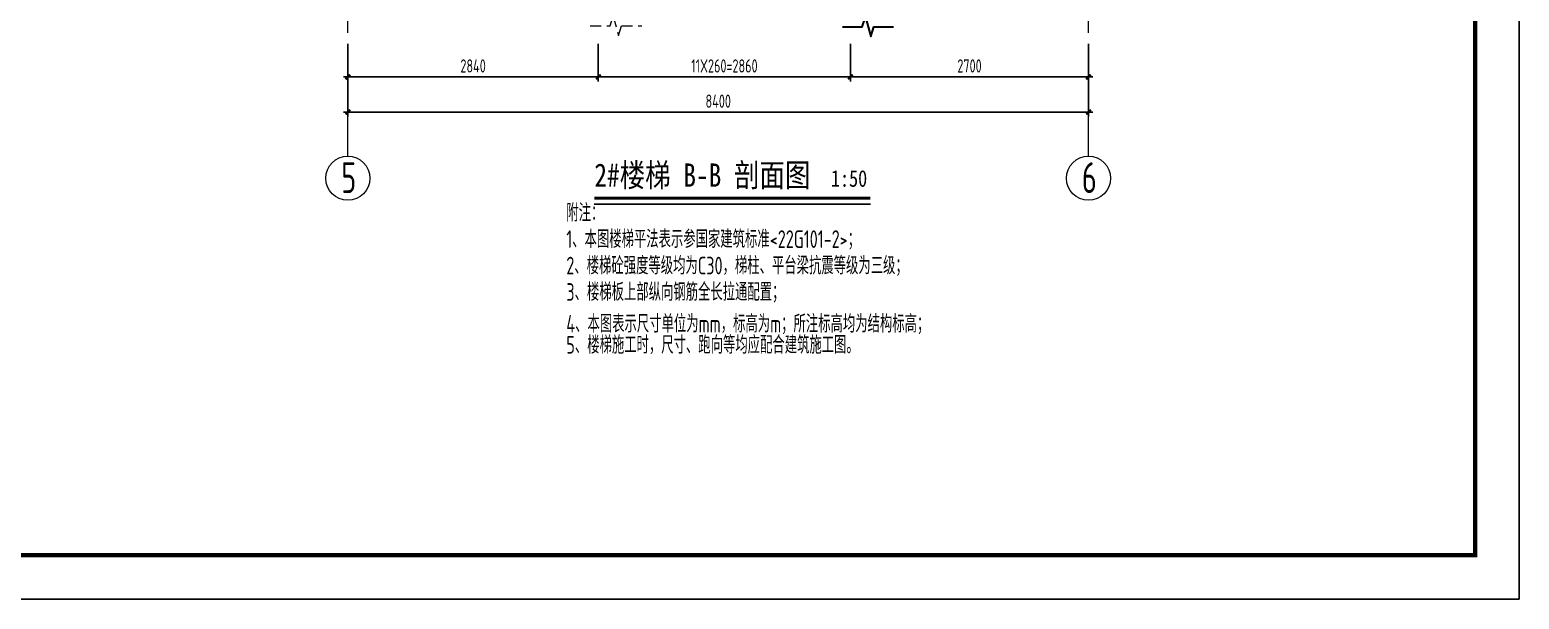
# Model space of a CAD drawing. Extents: x 56246 to 893198, y -950445 to -423535.
# Drawn here: x 291971 to 308863, y -502205 to -495743 of the extents above; entities that cross this region are included whole.
import ezdxf
from ezdxf.enums import TextEntityAlignment as Align

# ---------------------------------------------------------------- set-up
doc = ezdxf.new("R2010")
doc.units = 0
doc.header["$LTSCALE"] = 500
doc.linetypes.add('DOTE', pattern=[2.42, 2, -0.2, 0.02, -0.2])
doc.linetypes.add('HIDDEN', pattern=[0.375, 0.25, -0.125])
for name, color, linetype, lineweight in [('0S-楼梯-不可见', 2, 'HIDDEN', 18), ('0S-楼梯-尺寸', 21, 'Continuous', 13), ('0S-楼梯-线', 2, 'Continuous', 30), ('0S-详图-轴线', 1, 'DOTE', 13)]:
    doc.layers.add(name, color=color, linetype=linetype, lineweight=lineweight)
for name, color, linetype in [('DIM_SYMB', 3, 'Continuous'), ('PUB_TEXT', 7, 'Continuous'), ('T-TK', 157, 'Continuous'), ('TEXT_FL', 212, 'Continuous'), ('照明平面标注层', 111, 'Continuous')]:
    doc.layers.add(name, color=color, linetype=linetype)
doc.styles.add('-宋体', font='', dxfattribs={"width": 0.8})
doc.styles.add('TSSD_DIMENSION', font='tssdeng.shx', dxfattribs={"width": 0.7, "bigfont": 'Hztxt.shx'})
doc.styles.get('-宋体').set_extended_font_data('NSimSun')
doc.dimstyles.new('TSSD_50_50', dxfattribs={"dimtxt": 150, "dimasz": 50, "dimexe": 50, "dimexo": 125, "dimgap": 50, "dimtad": 1, "dimdec": 0, "dimzin": 0, "dimdsep": 46, "dimtxsty": 'TSSD_DIMENSION', "dimblk": 'ARCHTICK', "dimblk1": 'ARCHTICK', "dimblk2": 'ARCHTICK', "dimcen": 0, "dimdle": 50, "dimclrt": 7, "dimadec": 0, "dimazin": 0, "dimtfac": 1, "dimtdec": 0, "dimtix": 1, "dimtmove": 2, "dimatfit": 3, "dimfxl": 1, "dimtolj": 1, "dimtzin": 0, "dimarcsym": 0})

# ---------------------------------------------------------------- blocks, each defined once
blk = doc.blocks.new('A0-DWF')
at = {"layer": 'T-TK'}
for p, q in [((118900, -84100), (118900, 0)), ((0, -84100), (118900, -84100))]:
    blk.add_line(p, q, dxfattribs=at)
at = {"layer": 'T-TK', "const_width": 100}
blk.add_lwpolyline([(2500, -83100), (117900, -83100), (117900, -1000), (2500, -1000)], close=True, dxfattribs=at)
blk = doc.blocks.new('_ArchTick')
at = {"color": 0, "linetype": 'ByBlock', "const_width": 0.5}
blk.add_lwpolyline([(-0.53, -0.53), (0.53, 0.53)], dxfattribs=at)
blk = doc.blocks.new('*D315')
at = {"layer": '0S-楼梯-尺寸', "color": 0, "lineweight": -2, "transparency": 16777216}
for p, q in [((301279, -495903), (301279, -496328)), ((303979, -495903), (303979, -496328)), ((304029, -496278), (301229, -496278))]:
    blk.add_line(p, q, dxfattribs=at)
at = {"layer": 'Defpoints', "color": 0, "transparency": 16777216}
for p in [(301279, -495778), (303979, -495778), (301279, -496278)]:
    blk.add_point(p, dxfattribs=at)
at = {"layer": '0S-楼梯-尺寸', "color": 0, "lineweight": -2, "transparency": 16777216, "xscale": 50, "yscale": 50, "zscale": 50, "rotation": 180}
blk.add_blockref('_ArchTick', (301279, -496278), dxfattribs=at)
at = {"layer": '0S-楼梯-尺寸', "color": 0, "lineweight": -2, "transparency": 16777216, "xscale": 50, "yscale": 50, "zscale": 50}
blk.add_blockref('_ArchTick', (303979, -496278), dxfattribs=at)
at = {"layer": '0S-楼梯-尺寸', "color": 7, "transparency": 16777216, "insert": (302629, -496153), "char_height": 150, "attachment_point": 5, "style": 'TSSD_DIMENSION'}
blk.add_mtext('\\A1;2700', dxfattribs=at)
blk = doc.blocks.new('*D320')
at = {"layer": '0S-楼梯-尺寸', "color": 0, "lineweight": -2, "transparency": 16777216}
for p, q in [((295579, -495903), (295579, -496728)), ((303979, -495903), (303979, -496728)), ((304029, -496678), (295529, -496678))]:
    blk.add_line(p, q, dxfattribs=at)
at = {"layer": 'Defpoints', "color": 0, "transparency": 16777216}
for p in [(295579, -495778), (303979, -495778), (295579, -496678)]:
    blk.add_point(p, dxfattribs=at)
at = {"layer": '0S-楼梯-尺寸', "color": 0, "lineweight": -2, "transparency": 16777216, "xscale": 50, "yscale": 50, "zscale": 50, "rotation": 180}
blk.add_blockref('_ArchTick', (295579, -496678), dxfattribs=at)
at = {"layer": '0S-楼梯-尺寸', "color": 0, "lineweight": -2, "transparency": 16777216, "xscale": 50, "yscale": 50, "zscale": 50}
blk.add_blockref('_ArchTick', (303979, -496678), dxfattribs=at)
at = {"layer": '0S-楼梯-尺寸', "color": 7, "transparency": 16777216, "insert": (299779, -496553), "char_height": 150, "attachment_point": 5, "style": 'TSSD_DIMENSION'}
blk.add_mtext('\\A1;8400', dxfattribs=at)
blk = doc.blocks.new('*D278')
at = {"layer": '0S-楼梯-尺寸', "color": 0, "lineweight": -2, "transparency": 16777216}
for p, q in [((295579, -495903), (295579, -496328)), ((298419, -495903), (298419, -496328)), ((298469, -496278), (295529, -496278))]:
    blk.add_line(p, q, dxfattribs=at)
at = {"layer": 'Defpoints', "color": 0, "transparency": 16777216}
for p in [(295579, -495778), (298419, -495778), (295579, -496278)]:
    blk.add_point(p, dxfattribs=at)
at = {"layer": '0S-楼梯-尺寸', "color": 0, "lineweight": -2, "transparency": 16777216, "xscale": 50, "yscale": 50, "zscale": 50, "rotation": 180}
blk.add_blockref('_ArchTick', (295579, -496278), dxfattribs=at)
at = {"layer": '0S-楼梯-尺寸', "color": 0, "lineweight": -2, "transparency": 16777216, "xscale": 50, "yscale": 50, "zscale": 50}
blk.add_blockref('_ArchTick', (298419, -496278), dxfattribs=at)
at = {"layer": '0S-楼梯-尺寸', "color": 7, "transparency": 16777216, "insert": (296999, -496153), "char_height": 150, "attachment_point": 5, "style": 'TSSD_DIMENSION'}
blk.add_mtext('\\A1;2840', dxfattribs=at)
blk = doc.blocks.new('*D310')
at = {"layer": '0S-楼梯-尺寸', "color": 0, "lineweight": -2, "transparency": 16777216}
for p, q in [((298419, -495903), (298419, -496328)), ((301279, -495903), (301279, -496328)), ((301329, -496278), (298369, -496278))]:
    blk.add_line(p, q, dxfattribs=at)
at = {"layer": 'Defpoints', "color": 0, "transparency": 16777216}
for p in [(298419, -495778), (301279, -495778), (298419, -496278)]:
    blk.add_point(p, dxfattribs=at)
at = {"layer": '0S-楼梯-尺寸', "color": 0, "lineweight": -2, "transparency": 16777216, "xscale": 50, "yscale": 50, "zscale": 50, "rotation": 180}
blk.add_blockref('_ArchTick', (298419, -496278), dxfattribs=at)
at = {"layer": '0S-楼梯-尺寸', "color": 0, "lineweight": -2, "transparency": 16777216, "xscale": 50, "yscale": 50, "zscale": 50}
blk.add_blockref('_ArchTick', (301279, -496278), dxfattribs=at)
at = {"layer": '0S-楼梯-尺寸', "color": 7, "transparency": 16777216, "insert": (299849, -496153), "char_height": 150, "attachment_point": 5, "style": 'TSSD_DIMENSION'}
blk.add_mtext('\\A1;11X260=2860', dxfattribs=at)

msp = doc.modelspace()

# ---------------------------------------------------------------- linework, layer by layer
at = {"layer": '0S-楼梯-不可见', "elevation": -47.6426}
msp.add_lwpolyline([(298326.9977, -495697.6615), (298552.4203, -495697.6615), (298587.4203, -495587.6615), (298647.4203, -495807.6615), (298682.4203, -495697.6615), (298913.641, -495697.6615)], dxfattribs=at)
at = {"layer": '0S-楼梯-尺寸'}
for p, q in [((295578.5248, -497177.5996, -47.6426), (295578.5248, -495927.5996, -47.6426)), ((303978.5248, -497177.5996, -47.6426), (303978.5248, -495927.5996, -47.6426))]:
    msp.add_line(p, q, dxfattribs=at)
for centre in [(295578.5248, -497427.5996, -47.6426), (303978.5248, -497427.5996, -47.6426)]:
    msp.add_circle(centre, 250, dxfattribs=at)
at = {"layer": '0S-楼梯-线'}
msp.add_lwpolyline([(301187.9963, -495707.9208), (301412.9963, -495707.9208), (301447.9963, -495597.9208), (301507.9963, -495817.9208), (301542.9963, -495707.9208), (301767.9963, -495707.9208)], dxfattribs=at)
at = {"layer": '0S-详图-轴线'}
for p, q in [((295578.5248, -495777.5996, -47.6426), (295578.5248, -461623.9399, -47.6426)), ((303978.5248, -495777.5996, -47.6426), (303978.5248, -461623.9399, -47.6426))]:
    msp.add_line(p, q, dxfattribs=at)
at = {"layer": 'DIM_SYMB', "const_width": 35}
msp.add_lwpolyline([(298372.994, -497652.6636), (301504.2253, -497652.6636)], dxfattribs=at)
at = {"layer": 'DIM_SYMB'}
msp.add_lwpolyline([(298372.994, -497722.6636), (301504.2253, -497722.6636)], dxfattribs=at)

# ---------------------------------------------------------------- block references
at = {"layer": '照明平面标注层', "xscale": 0.5, "yscale": 0.5, "zscale": 0.5}
msp.add_blockref('A0-DWF', (249413.4361, -460154.8059), dxfattribs=at)

# ---------------------------------------------------------------- texts
at = {"layer": '0S-楼梯-尺寸', "style": 'TSSD_DIMENSION', "width": 0.7}
for s, p in [('5', (295503.5365, -497595.6756, -47.6426)), ('6', (303903.5365, -497595.6756, -47.6426))]:
    msp.add_text(s, height=350, dxfattribs=at).set_placement(p)
at = {"layer": 'PUB_TEXT', "style": '-宋体', "width": 0.8}
for s, height, p in [('2#楼梯 B-B 剖面图', 264.345992, (298374.0434, -497524.5102)), ('1:50', 188.81857, (301057.6009, -497524.5102))]:
    msp.add_text(s, height=height, dxfattribs=at).set_placement(p)
at = {"layer": 'TEXT_FL', "linetype": 'ByBlock', "style": 'TSSD_DIMENSION', "width": 0.7}
for s, p in [('附注：', (298055.8397, -497978.4963)), ('1、本图楼梯平法表示参国家建筑标准<22G101-2>；', (298055.8397, -498278.4963)), ('2、楼梯砼强度等级均为C30，梯柱、平台梁抗震等级为三级；', (298055.8397, -498578.4963)), ('3、楼梯板上部纵向钢筋全长拉通配置；', (298055.8397, -498878.4963)), ('5、楼梯施工时，尺寸、跑向等均应配合建筑施工图。', (298055.8397, -499478.4963))]:
    msp.add_text(s, height=200, dxfattribs=at).set_placement(p, align=Align.BOTTOM_LEFT)
msp.add_text('4、本图表示尺寸单位为mm，标高为m；所注标高均为结构标高；', height=200, dxfattribs=at).set_placement((298055.8397, -499178.4963))

# ---------------------------------------------------------------- dimensions: what is measured, and where the dimension line sits
at = {"layer": '0S-楼梯-尺寸'}
for p1, p2, distance, picture, middle in [((303978.5248, -495777.5996, -47.6426), (295578.5248, -495777.5996, -47.6426), 900, '*D320', (299778.5248, -496552.5996, -47.6426)), ((298418.8471, -495777.5996, -47.6426), (295578.5248, -495777.5996, -47.6426), 500, '*D278', (296998.686, -496152.5996, -47.6426)), ((303978.5248, -495777.5996, -47.6426), (301278.5248, -495777.5996, -47.6426), 500, '*D315', (302628.5248, -496152.5996, -47.6426))]:
    dim = msp.add_aligned_dim(p1=p1, p2=p2, distance=distance, dimstyle='TSSD_50_50', dxfattribs=at)
    dim.commit()
    dim.dimension.update_dxf_attribs({"geometry": picture, "text_midpoint": middle})
dim = msp.add_aligned_dim(p1=(301278.5248, -495777.5996, -47.6426), p2=(298418.8471, -495777.5996, -47.6426), distance=500, text='11X260=<>', dimstyle='TSSD_50_50', dxfattribs=at)
dim.commit()
dim.dimension.update_dxf_attribs({"geometry": '*D310', "text_midpoint": (299848.686, -496152.5996, -47.6426)})

doc.saveas('drawing.dxf')
